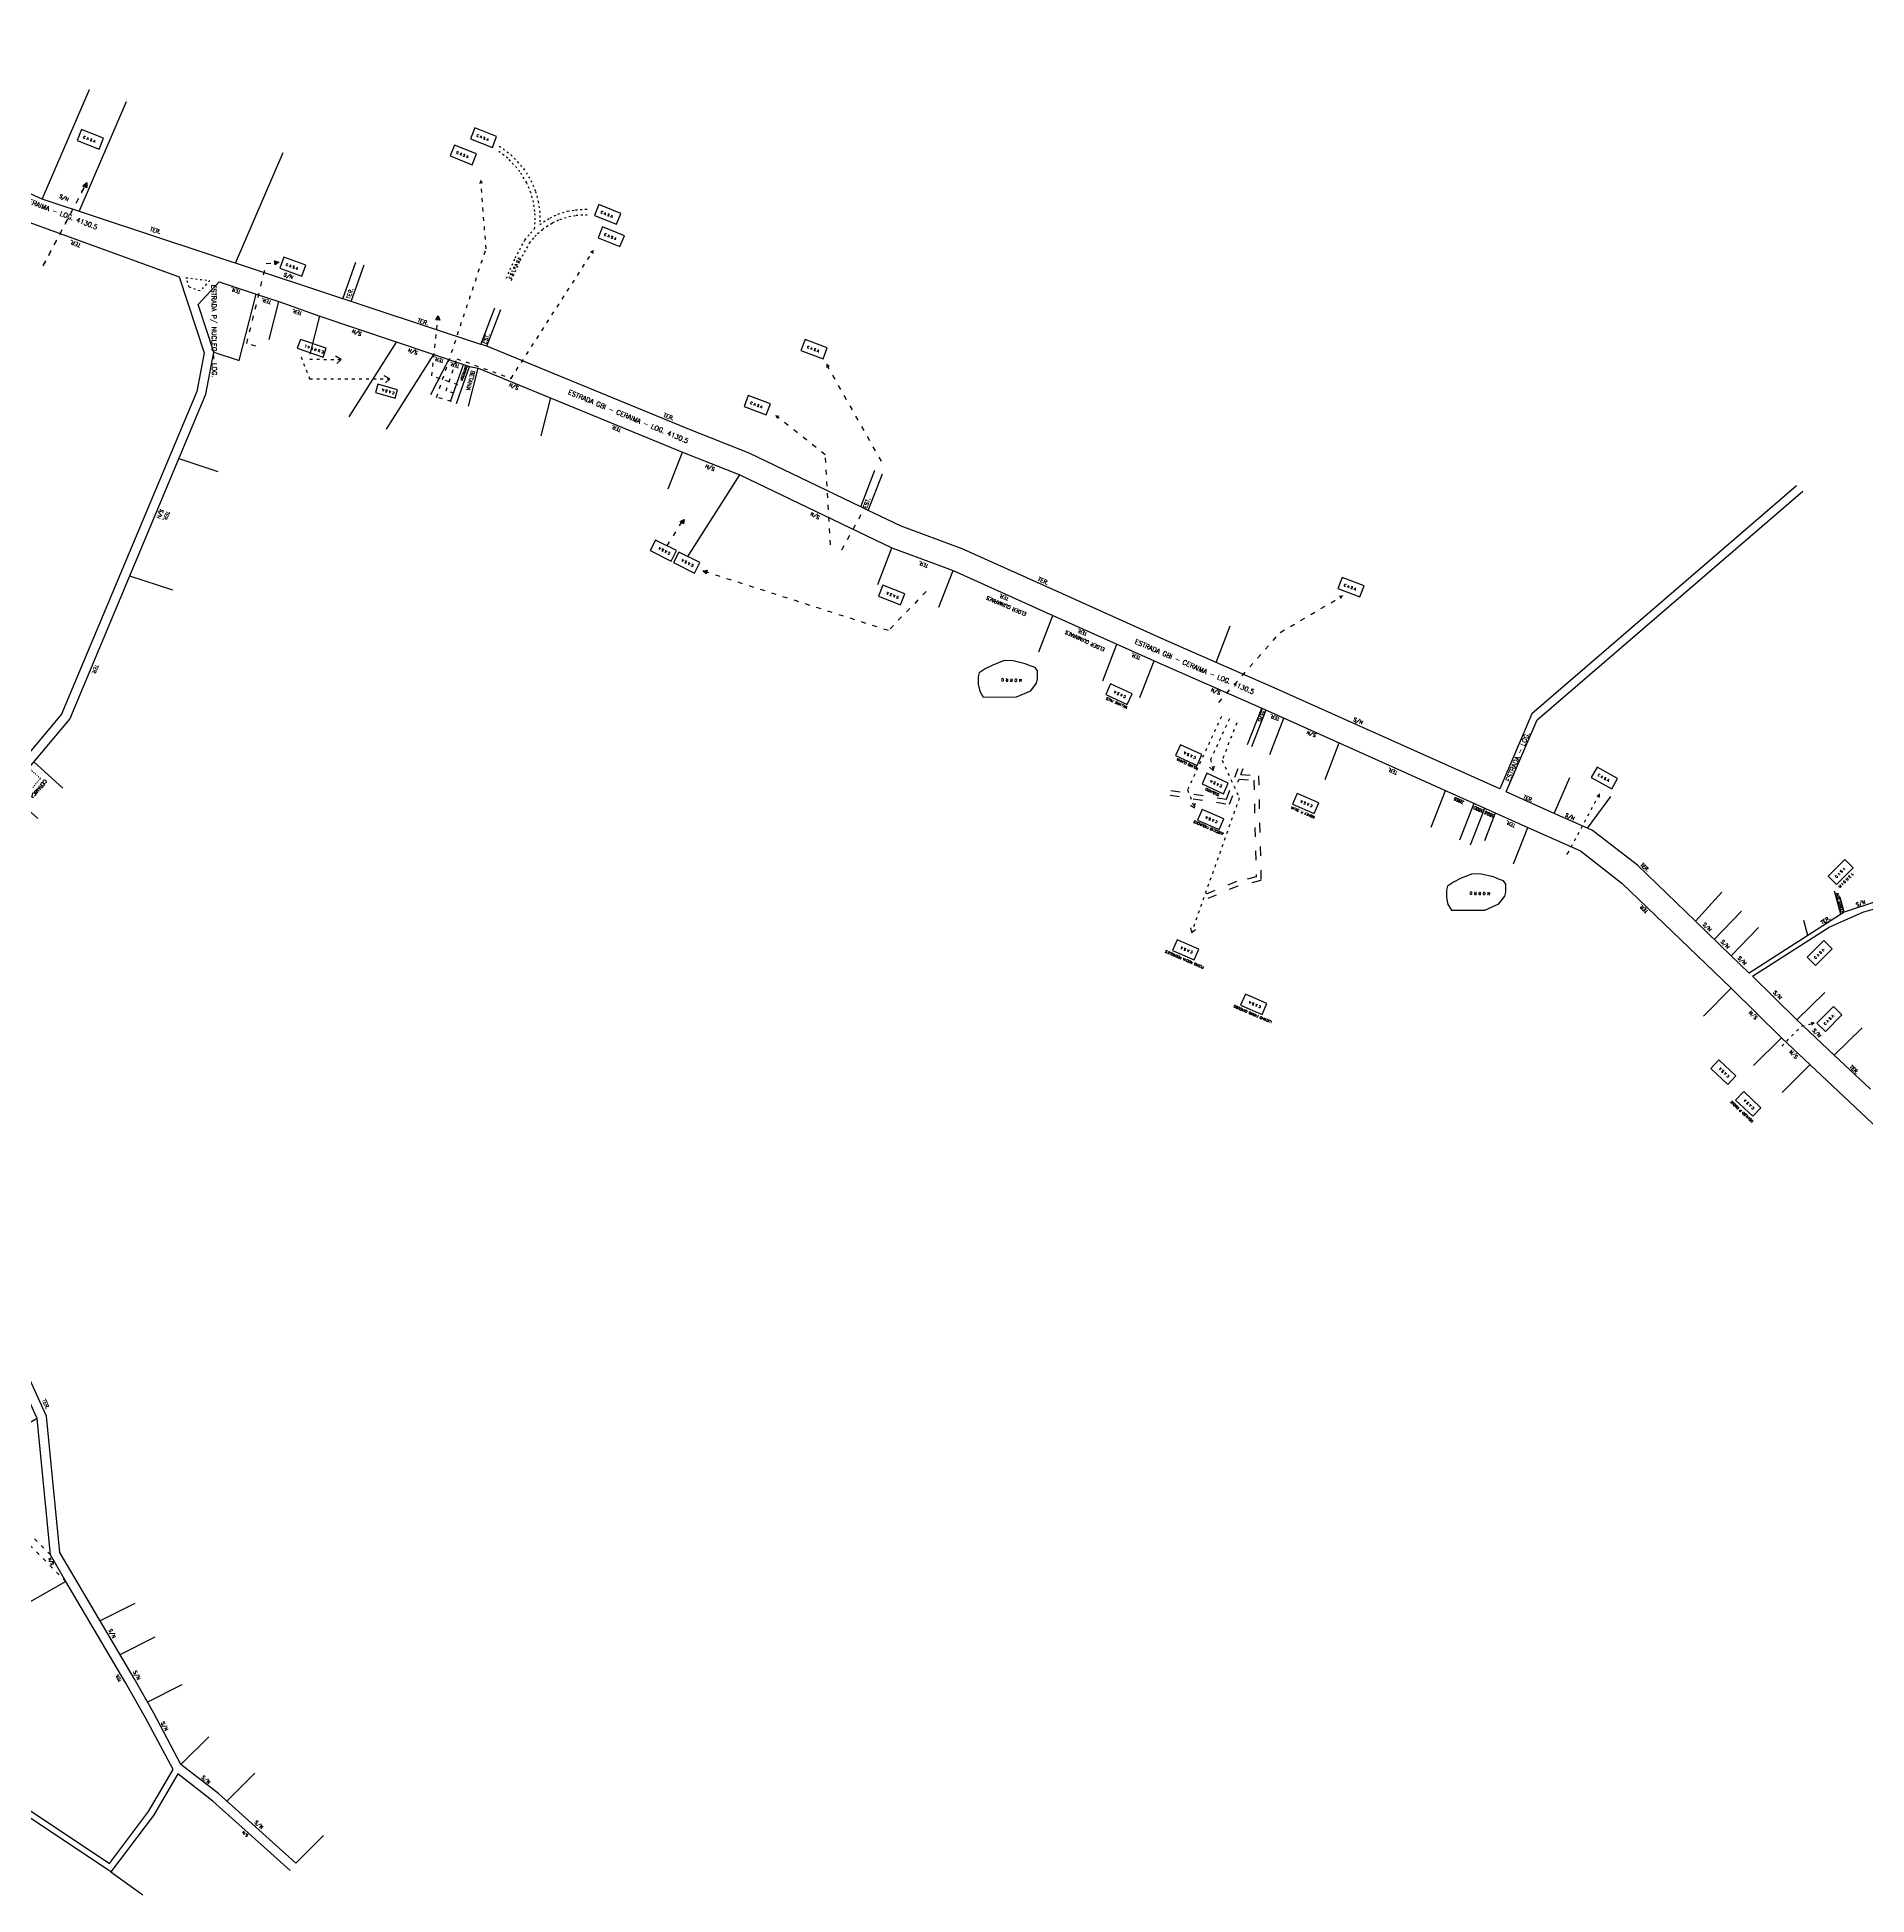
# Model space of a CAD drawing. Extents: x 714896 to 749292, y 8417558 to 8447149.
# Drawn here: x 743645 to 745976, y 8420990 to 8423356 of the extents above; entities that cross this region are included whole.
import ezdxf

# ---------------------------------------------------------------- set-up
doc = ezdxf.new("R2010")
doc.units = 0
doc.header["$MEASUREMENT"] = 0
doc.linetypes.add('ACAD_ISO03W100', pattern=[30, 12, -18])
for name, color, linetype in [('LOTE', 7, 'CONTINUOUS'), ('NUM-PORTA', 7, 'CONTINUOUS'), ('QUADRA', 6, 'CONTINUOUS'), ('REFERENCIA', 7, 'CONTINUOUS'), ('TEXTO', 7, 'CONTINUOUS'), ('TEXTODERUA', 3, 'CONTINUOUS')]:
    doc.layers.add(name, color=color, linetype=linetype)
doc.styles.add('ROMANS', font='ROMANS.SHX', dxfattribs={"height": 1.5})
doc.styles.add('ROMANS3-5', font='romans.shx', dxfattribs={"height": 3.5})

msp = doc.modelspace()

# ---------------------------------------------------------------- hatches: boundary and pattern name
at = {"layer": 'TEXTO'}
for points in [[(743708, 8423170.2), (743703.4, 8423166.8), (743707.9, 8423164.4)], [(743708.5, 8423171.3), (743703.9, 8423167.9), (743708.4, 8423165.5)], [(744210.1, 8423175.3), (744208, 8423169.9), (744213.1, 8423170.4)], [(743952.9, 8423069.7), (743947.4, 8423071.4), (743948.2, 8423066.4)], [(744354.2, 8423085.9), (744349.2, 8423083), (744353.5, 8423080.2)], [(744155.8, 8423001.4), (744152.9, 8422996.5), (744158, 8422996.1)], [(744650.3, 8422940.9), (744650.6, 8422935.2), (744655.1, 8422937.7)], [(744584.9, 8422875), (744587.8, 8422870), (744590.6, 8422874.3)], [(744469.2, 8422742.2), (744464.2, 8422739.5), (744468.3, 8422736.5)], [(744493.1, 8422676.7), (744497.2, 8422672.8), (744498.7, 8422677.7)], [(745309, 8422645.5), (745303.3, 8422645), (745305.9, 8422640.7)], [(745635.8, 8422393.5), (745631.3, 8422389.9), (745635.9, 8422387.7)], [(745910.1, 8422101.2), (745904.6, 8422102.5), (745905.7, 8422097.5)]]:
    msp.add_hatch(color=256, dxfattribs=at).paths.add_polyline_path(points)

# ---------------------------------------------------------------- linework, layer by layer
at = {"layer": 'LOTE', "color": 7}
for points in [[(743651.5, 8423150.2), (743711.8, 8423290)], [(743698.5, 8423134.6), (743758.8, 8423274.4)], [(743897.8, 8423068.5), (743958.6, 8423209.4)], [(744034.6, 8423023.1), (744051.1, 8423069.9)], [(744045.1, 8423019.7), (744061.4, 8423066.5)], [(743902.5, 8422944.7), (743924, 8423029)], [(743940.7, 8422971.5), (743953, 8423020)], [(743992.7, 8422952.5), (744005, 8423001)], [(744210.1, 8422964.9), (744228, 8423011.6)], [(744217.9, 8422963), (744235.8, 8423009.6)], [(744042.5, 8422872.9), (744103, 8422968.2)], [(743870.1, 8422955.3), (743902.5, 8422944.7)], [(744032.4, 8422946), (744025.1, 8422950.2)], [(744032.4, 8422946), (744026.9, 8422941)], [(744089.9, 8422857), (744150.4, 8422952.3)], [(744146.4, 8422901.5), (744169.3, 8422945.9)], [(744094.4, 8422921.1), (744087, 8422925.3)], [(744094.4, 8422921.1), (744088.8, 8422916.1)], [(744171.6, 8422892.5), (744188.3, 8422939.6)], [(744179.3, 8422889.9), (744196, 8422937)], [(744194.7, 8422886.5), (744207, 8422935)], [(744287.1, 8422848.5), (744299.5, 8422896.9)], [(744448.9, 8422781.4), (744467, 8422828)], [(743825.5, 8422819.7), (743875.4, 8422803.4)], [(744694.2, 8422758.4), (744712.1, 8422805)], [(744474, 8422694.8), (744540, 8422799)], [(744703.8, 8422753.7), (744721.8, 8422800.4)], [(744715.9, 8422659.4), (744734, 8422706)], [(743762.8, 8422670.2), (743817.4, 8422652.4)], [(744793.9, 8422630.4), (744812, 8422677)], [(744920.9, 8422573.4), (744939, 8422620)], [(744920.9, 8422573.4), (744939, 8422620)], [(745147, 8422560.1), (745164.9, 8422606.8)], [(745002.5, 8422536.7), (745020.6, 8422583.3)], [(745049.9, 8422515.4), (745068, 8422562)], [(745186.9, 8422455.4), (745205, 8422502)], [(745192.4, 8422452.9), (745210.5, 8422499.5)], [(745215.3, 8422442.7), (745233.4, 8422489.3)], [(745285.7, 8422411.1), (745303.7, 8422457.7)], [(745577.8, 8422367.7), (745597.5, 8422413.7)], [(745421, 8422350.4), (745439.1, 8422397.1)], [(745457.5, 8422334.1), (745475.6, 8422380.7)], [(745619.9, 8422348.9), (745649.6, 8422389.2)], [(745471.2, 8422327.9), (745489.3, 8422374.5)], [(745489.3, 8422333.3), (745502.9, 8422368.4)], [(745525.9, 8422303.4), (745544, 8422350)], [(745757.6, 8422230.5), (745791.3, 8422267.4)], [(745942.8, 8422239.3), (745934.9, 8422268.8)], [(745947.1, 8422242), (745941.9, 8422261.3)], [(745781.6, 8422207.3), (745816.3, 8422243.3)], [(745803.2, 8422186.5), (745837.9, 8422222.4)], [(745900.7, 8422212.3), (745895.6, 8422231.6)], [(745767.7, 8422109.6), (745803, 8422145)], [(745886.7, 8422104.7), (745922.5, 8422139.6)], [(745934.3, 8422059.9), (745970.1, 8422094.8)], [(745831.7, 8422046.6), (745867, 8422082)], [(745868.1, 8422012.3), (745903.4, 8422047.7)]]:
    msp.add_lwpolyline(points, dxfattribs=at)
for points in [[(743696, 8423224.7), (743723.9, 8423213.7), (743729.4, 8423227.7), (743701.5, 8423238.7), (743696, 8423224.7)], [(744197, 8423227), (744224.9, 8423215.9), (744230.4, 8423229.8), (744202.6, 8423241), (744197, 8423227)], [(744171.3, 8423205.2), (744199.1, 8423194), (744204.7, 8423207.9), (744176.9, 8423219.1), (744171.3, 8423205.2)], [(744355.1, 8423129.2), (744383, 8423118.1), (744388.6, 8423132), (744360.7, 8423143.2), (744355.1, 8423129.2)], [(744359.7, 8423100.9), (744387.5, 8423089.7), (744393.1, 8423103.6), (744365.3, 8423114.8), (744359.7, 8423100.9)], [(743954.1, 8423062.2), (743982.3, 8423051.9), (743987.5, 8423066), (743959.3, 8423076.3), (743954.1, 8423062.2)], [(744013.1, 8422960.5), (743980.6, 8422971.6), (743976.2, 8422960.3), (744009.2, 8422949), (744013.1, 8422960.5)], [(744618.1, 8422957.2), (744646.2, 8422946.6), (744651.5, 8422960.6), (744623.4, 8422971.2), (744618.1, 8422957.2)], [(744104, 8422907.1), (744079.1, 8422914.5), (744076, 8422903.9), (744100.9, 8422896.5)], [(744545.7, 8422886.1), (744573.8, 8422875.5), (744579.1, 8422889.5), (744551, 8422900.1), (744545.7, 8422886.1)], [(744459.6, 8422702.6), (744432.8, 8422716), (744426.1, 8422702.6), (744452.9, 8422689.2), (744459.6, 8422702.6)], [(744489.1, 8422687.2), (744462.3, 8422700.7), (744455.6, 8422687.3), (744482.4, 8422673.8), (744489.1, 8422687.2)], [(745302.1, 8422654.1), (745330.1, 8422643.5), (745335.4, 8422657.5), (745307.4, 8422668.1), (745302.1, 8422654.1)], [(744750.3, 8422647.4), (744722.3, 8422658.3), (744716.9, 8422644.3), (744744.8, 8422633.4), (744750.3, 8422647.4)], [(745039.9, 8422520.3), (745012.6, 8422532.8), (745006.3, 8422519.2), (745033.6, 8422506.7), (745039.9, 8422520.3)], [(745128.9, 8422442.7), (745101.7, 8422455.2), (745095.4, 8422441.6), (745122.6, 8422429), (745128.9, 8422442.7)], [(745624.8, 8422413.7), (745651, 8422399), (745658.3, 8422412.1), (745632.2, 8422426.7), (745624.8, 8422413.7)], [(745162.5, 8422406.4), (745135.3, 8422419), (745129, 8422405.4), (745156.3, 8422392.8), (745162.5, 8422406.4)], [(745277.7, 8422381.4), (745250.1, 8422393.3), (745244.2, 8422379.5), (745271.7, 8422367.6), (745277.7, 8422381.4)], [(745156.6, 8422361), (745129, 8422372.9), (745123.1, 8422359.1), (745150.7, 8422347.2), (745156.6, 8422361)], [(745937.3, 8422277.3), (745958.4, 8422298.6), (745947.8, 8422309.2), (745926.7, 8422287.9), (745937.3, 8422277.3)], [(745125, 8422195), (745097.4, 8422206.9), (745091.5, 8422193.1), (745119.1, 8422181.2), (745125, 8422195)], [(745910.7, 8422174), (745931.9, 8422195.3), (745921.2, 8422205.9), (745900.1, 8422184.6), (745910.7, 8422174)], [(745211.7, 8422125.5), (745184.2, 8422137.4), (745178.2, 8422123.6), (745205.8, 8422111.7), (745211.7, 8422125.5)], [(745923.1, 8422089.9), (745944.2, 8422111.3), (745933.5, 8422121.8), (745912.4, 8422100.5), (745923.1, 8422089.9)], [(745809.2, 8422033.6), (745787.3, 8422054.1), (745777, 8422043.1), (745799, 8422022.6), (745809.2, 8422033.6)], [(745841, 8421993), (745819.1, 8422013.5), (745808.8, 8422002.5), (745830.8, 8421982), (745841, 8421993)]]:
    msp.add_lwpolyline(points, close=True, dxfattribs=at)
at = {"layer": 'LOTE', "color": 7, "linetype": 'ACAD_ISO03W100', "ltscale": 0.2}
for points in [[(744242.8, 8423049.5), (744254, 8423075.2), (744266.5, 8423098.1), (744273.6, 8423107), (744277.8, 8423111.3), (744278.8, 8423112.2), (744279.6, 8423123.6), (744279.1, 8423134.6), (744277.4, 8423146.1), (744274.1, 8423158.2), (744268.7, 8423171.1), (744260, 8423185.4), (744244.6, 8423202.3), (744230.3, 8423212.9)], [(744233.8, 8423217.7), (744248.6, 8423206.8), (744264.8, 8423189), (744274, 8423173.8), (744279.8, 8423160.1), (744283.3, 8423147.3), (744285.1, 8423135.2), (744285.6, 8423123.5), (744285.2, 8423117.7), (744290, 8423121.2), (744298.4, 8423126.3), (744308.5, 8423131), (744320.7, 8423134.8), (744330.8, 8423136.6), (744343.4, 8423137.3), (744349, 8423137.1)], [(744249.2, 8423046.7), (744260.3, 8423072.1), (744272.3, 8423094.2), (744278.9, 8423102.4), (744282.6, 8423106.2), (744288.6, 8423111.6), (744293.8, 8423115.4), (744301.7, 8423120.1), (744311, 8423124.4), (744322.4, 8423128), (744331.6, 8423129.7), (744343.4, 8423130.3), (744348.6, 8423130.1)]]:
    msp.add_lwpolyline(points, dxfattribs=at)
at = {"layer": 'LOTE', "color": 7, "linetype": 'ACAD_ISO03W100', "ltscale": 0.5}
for points in [[(743652.8, 8423065.2), (743705.6, 8423165.7)], [(743653.2, 8423066.4), (743706.1, 8423166.8)], [(743923.4, 8422962.7), (743912.2, 8422966.4), (743936.9, 8423068.1), (743947.8, 8423068.9)], [(744720.6, 8422816.4), (744652.7, 8422936.2)], [(744655.7, 8422709.7), (744649, 8422824.7), (744589.2, 8422871.9)], [(744670.2, 8422703.7), (744699, 8422756.1)], [(744447.6, 8422708.6), (744466, 8422738.2)], [(744777.6, 8422650.4), (744729.4, 8422600.7), (744497.9, 8422675)], [(745150.3, 8422509.2), (745228.7, 8422598.4), (745304.3, 8422642.5)]]:
    msp.add_lwpolyline(points, dxfattribs=at)
at = {"layer": 'LOTE', "color": 7, "linetype": 'ACAD_ISO03W100', "ltscale": 0.4}
for points in [[(744173, 8422892.5), (744153.9, 8422897.7), (744216.9, 8423086.7), (744210.5, 8423171.2)], [(744176.3, 8422902.9), (744166, 8422905.8), (744179.8, 8422946.9), (744248.9, 8422921.9), (744351.4, 8423081.2)], [(744181.1, 8422913.7), (744147.7, 8422925.1), (744155.5, 8422997.2)]]:
    msp.add_lwpolyline(points, dxfattribs=at)
at = {"layer": 'LOTE', "color": 7, "linetype": 'ACAD_ISO03W100', "ltscale": 0.2}
msp.add_lwpolyline([(743838.7, 8423038), (743834.7, 8423050.1), (743864.8, 8423046.5), (743852.5, 8423033.2)], close=True, dxfattribs=at)
at = {"layer": 'LOTE', "color": 7, "linetype": 'ACAD_ISO03W100', "ltscale": 0.3}
for points in [[(743981.3, 8422949.4), (743992.1, 8422921.1), (744094.4, 8422921.1)], [(743992.2, 8422946.2), (744032.4, 8422946)], [(745593.9, 8422315.6), (745595.2, 8422317), (745633.5, 8422388.9)], [(745867.5, 8422071.3), (745892.7, 8422096.9), (745905.5, 8422100.1)]]:
    msp.add_lwpolyline(points, dxfattribs=at)
at = {"layer": 'LOTE', "color": 5, "linetype": 'ACAD_ISO03W100', "ltscale": 0.3}
msp.add_lwpolyline([(745153.7, 8422491.1), (745110.5, 8422397.9), (745119.4, 8422374.8)], dxfattribs=at)
at = {"layer": 'LOTE', "color": 1, "linetype": 'ACAD_ISO03W100', "ltscale": 0.3}
msp.add_lwpolyline([(745173.2, 8422483.1), (745154.5, 8422435.5), (745176.5, 8422387.7), (745115.5, 8422216.1)], dxfattribs=at)
at = {"layer": 'LOTE', "color": 3, "linetype": 'ACAD_ISO03W100', "ltscale": 0.3}
msp.add_lwpolyline([(745163.9, 8422488.2), (745139.9, 8422436.4), (745143.2, 8422422.5)], dxfattribs=at)
at = {"layer": 'LOTE', "linetype": 'ACAD_ISO03W100', "ltscale": 0.09}
for points in [[(743634.4, 8422425.7), (743649.2, 8422412.3)], [(743639.6, 8422400.8), (743649.2, 8422412.3)]]:
    msp.add_lwpolyline(points, dxfattribs=at)
at = {"layer": 'LOTE'}
for points in [[(743640.8, 8422433.4), (743677.9, 8422399.8)], [(743608.7, 8422395), (743645.8, 8422361.5)], [(743645.2, 8421596.9), (743575.2, 8421556.9)], [(743681.6, 8421389.7), (743611.6, 8421349.7)], [(743725, 8421339.6), (743769.7, 8421362)], [(743750.6, 8421296.6), (743795.3, 8421319)], [(743785.3, 8421235.8), (743829.9, 8421258.2)], [(743828.1, 8421156.6), (743863.7, 8421191.7)], [(743886.8, 8421109.9), (743922.2, 8421145.2)], [(743974.5, 8421030.9), (744009.9, 8421066.2)], [(743738.9, 8421019.6), (743779.5, 8420990.4)]]:
    msp.add_lwpolyline(points, dxfattribs=at)
at = {"layer": 'LOTE', "color": 7, "linetype": 'ACAD_ISO03W100'}
for points in [[(745089.1, 8422396.9), (745160, 8422386), (745176.1, 8422427.4)], [(745178.5, 8422417.2), (745181.5, 8422425)], [(745088.2, 8422391), (745163.9, 8422379.4), (745176.2, 8422411.3)], [(745176.2, 8422411.3), (745195, 8422410), (745198, 8422287), (745173, 8422281), (745134, 8422265)], [(745178.5, 8422417.2), (745200.9, 8422415.6), (745204.1, 8422282.3), (745174.8, 8422275.3), (745136.3, 8422259.4)]]:
    msp.add_lwpolyline(points, dxfattribs=at)
at = {"layer": 'LOTE', "color": 3}
for points in [[(745138.6, 8422426.7), (745143.2, 8422422.5)], [(745143.2, 8422422.5), (745145, 8422428.5)]]:
    msp.add_lwpolyline(points, dxfattribs=at)
at = {"layer": 'LOTE', "color": 5}
for points in [[(745114.2, 8422378.2), (745119.4, 8422374.8)], [(745119.4, 8422374.8), (745120.3, 8422381)]]:
    msp.add_lwpolyline(points, dxfattribs=at)
at = {"layer": 'LOTE', "color": 1}
for points in [[(745114.3, 8422222.2), (745115.5, 8422216.1)], [(745115.5, 8422216.1), (745120.5, 8422219.8)]]:
    msp.add_lwpolyline(points, dxfattribs=at)
at = {"layer": 'LOTE', "linetype": 'ACAD_ISO03W100', "ltscale": 0.4}
for points in [[(743662.1, 8421423.3), (743580.2, 8421505.5), (743587.2, 8421512.6)], [(743681.6, 8421389.7), (743573.1, 8421498.5), (743566, 8421491.4)]]:
    msp.add_lwpolyline(points, dxfattribs=at)
at = {"layer": 'QUADRA', "color": 6}
for points in [[(745886.5, 8422784.8), (745549.2, 8422494.5), (745508.3, 8422398.9), (745217.2, 8422529.4), (745147, 8422560.1), (745080.2, 8422589.4), (744951.3, 8422647.4), (744823.4, 8422704.8), (744745.7, 8422733.6), (744703.8, 8422753.7), (744694.2, 8422758.4), (744552, 8422826.5), (744478.2, 8422855.8), (744217.9, 8422963), (744215.5, 8422963.9), (744210.1, 8422964.9), (743651.5, 8423150.2), (743622.5, 8423163.2), (743525.5, 8423220.2), (743525.5, 8423220.2), (743604.1, 8423356.5)], [(743588.7, 8423137.2), (743825.9, 8423051.2), (743857.8, 8422954.5), (743848.3, 8422905.3), (743676.1, 8422494.2), (743600.5, 8422403.9)], [(743608.7, 8422395), (743686.5, 8422487.9), (743859.8, 8422901.8), (743870.1, 8422955.3), (743850.1, 8423015.9), (743877, 8423045), (743924, 8423029), (743953, 8423020), (744005, 8423001), (744196, 8422937), (744207, 8422935), (744467, 8422828), (744540, 8422799), (744734, 8422706), (744812, 8422677), (744939, 8422620), (745068, 8422562), (745205, 8422502), (745544, 8422350), (745611, 8422320), (745664, 8422279), (745803, 8422145), (745867, 8422082), (746236, 8421735)], [(743877, 8423045), (743924, 8423029), (743953, 8423020), (744005, 8423001), (744196, 8422937), (744207, 8422935), (744467, 8422828), (744540, 8422799)], [(745992, 8422257), (745947, 8422242), (745826, 8422164.4), (745803.2, 8422186.5), (745757.6, 8422230.5), (745683.6, 8422301.7), (745626.5, 8422345.9), (745619.9, 8422348.9), (745577.8, 8422367.7), (745516.6, 8422395.2), (745556, 8422487.1), (745894.4, 8422778.4)], [(745980.5, 8422016.5), (745934.3, 8422059.9), (745886.7, 8422104.7), (745830.1, 8422160.4), (745928, 8422223), (745971, 8422242), (746149, 8422294)], [(743967.2, 8421021.4), (743967.2, 8421021.4), (743868.9, 8421109.9), (743824.1, 8421144.6), (743793.2, 8421091.6), (743738.9, 8421019.6), (743255.9, 8421341.6), (743234.3, 8421355), (743178.5, 8421404.9), (743072.3, 8421490.1), (743044.6, 8421515.8), (742783.1, 8421669.5), (742706.9, 8421711.6), (742556.8, 8421803.7), (742526.4, 8421823.9), (742513, 8421838.2), (742479, 8421823.1), (742430.6, 8421807.5), (742369.3, 8421790.8)], [(743260.1, 8421348.4), (743737.1, 8421030.4), (743786.8, 8421096.4), (743818.1, 8421150), (743783, 8421216), (743758.1, 8421260), (743681.6, 8421389.7), (743662.1, 8421423.3), (743645.2, 8421596.9), (743573.3, 8421754.7)], [(743974.5, 8421030.9), (743876.6, 8421119.1), (743828.1, 8421156.6), (743793.5, 8421222), (743768.5, 8421266), (743673.9, 8421426.3), (743656.9, 8421600.1), (743584.9, 8421758.2)]]:
    msp.add_lwpolyline(points, dxfattribs=at)
at = {"layer": 'REFERENCIA'}
for points in [[(744850.3, 8422516), (744892.5, 8422516.1), (744910.8, 8422524.1), (744918.2, 8422533.8), (744919.3, 8422539), (744919.6, 8422549.4), (744916.4, 8422553.8), (744911.3, 8422555.3), (744903.8, 8422558.4), (744888.2, 8422562.2), (744876.9, 8422562.6), (744862.5, 8422556.8), (744852.8, 8422551.9), (744852.8, 8422551.9), (744845.1, 8422547), (744844, 8422541.8), (744843.7, 8422532.3), (744843.7, 8422532.3), (744843.7, 8422532.3), (744845.8, 8422523.3), (744845.8, 8422523.3), (744850.3, 8422516)], [(745446.9, 8422244.4), (745489.1, 8422244.5), (745507.3, 8422252.5), (745514.7, 8422262.2), (745515.9, 8422267.4), (745516.2, 8422277.8), (745513, 8422282.1), (745507.8, 8422283.7), (745500.3, 8422286.8), (745484.8, 8422290.6), (745473.4, 8422290.9), (745459, 8422285.2), (745449.4, 8422280.3), (745449.4, 8422280.3), (745441.7, 8422275.3), (745440.5, 8422270.2), (745440.3, 8422260.7), (745440.3, 8422260.7), (745440.3, 8422260.7), (745442.3, 8422251.6), (745442.3, 8422251.6), (745446.9, 8422244.4)]]:
    msp.add_lwpolyline(points, dxfattribs=at)
at = {"layer": 'TEXTO'}
for points in [[(743703.4, 8423166.8), (743708, 8423170.2), (743707.9, 8423164.4), (743703.4, 8423166.8)], [(743703.9, 8423167.9), (743708.5, 8423171.3), (743708.4, 8423165.5), (743703.9, 8423167.9)], [(743947.4, 8423071.4), (743952.9, 8423069.7), (743948.2, 8423066.4), (743947.4, 8423071.4)], [(744152.9, 8422996.5), (744155.8, 8423001.4), (744158, 8422996.1), (744152.9, 8422996.5)], [(744464.2, 8422739.5), (744469.2, 8422742.2), (744468.3, 8422736.5), (744464.2, 8422739.5)], [(744497.2, 8422672.8), (744493.1, 8422676.7), (744498.7, 8422677.7), (744497.2, 8422672.8)]]:
    msp.add_lwpolyline(points, close=True, dxfattribs=at)

# ---------------------------------------------------------------- texts
at = {"layer": 'NUM-PORTA', "color": 7, "style": 'ROMANS3-5'}
for s, height, rotation, p in [('S/N', 4.5, 334.9036, (743672.8, 8423152.5)), ('S/N', 4.5, 340.5577, (743958.7, 8423052.3)), ('S/N', 4.5, 158.7239, (744058.7, 8422980)), ('S/N', 4.5, 158.7239, (744130.3, 8422955.9)), ('S/N', 4.5, 151.1976, (744642.4, 8422746)), ('S/N', 4.5, 158.4917, (745152.9, 8422523)), ('3570', 4.5, 248.3679, (745205.5, 8422500.4)), ('TER.', 4.5, 158.4917, (745228.2, 8422489.8)), ('S/N', 4.5, 158.4917, (745275, 8422468.9)), ('S/N', 4.5, 337.4129, (745321.3, 8422485.8)), ('S/N', 4.5, 335.2004, (745591.2, 8422364.2)), ('S/N', 4.5, 19.5059, (745963.1, 8422249.3)), ('S/N', 4.5, 314.369, (745766.7, 8422226.1)), ('S/N', 4.5, 314.369, (745789.6, 8422204)), ('S/N', 4.5, 314.369, (745811.2, 8422183.2)), ('S/N', 4.5, 314.369, (745856.2, 8422139.5)), ('S/N', 4.5, 135.2745, (745837.1, 8422108)), ('S/N', 4.5, 314.369, (745906.3, 8422091.1)), ('S/N', 4.5, 135.2745, (745888.6, 8422058.1)), ('S/N', 3.5, 117.4582, (743666.5, 8421411.6))]:
    msp.add_text(s, height=height, rotation=rotation, dxfattribs=at).set_placement(p)
at = {"layer": 'NUM-PORTA', "style": 'ROMANS3-5'}
for s, height, rotation, p in [('S/N', 4.5, 156.6822, (744258.9, 8422911.3)), ('S/N', 4.5, 156.6822, (744508.8, 8422807.8)), ('S/N', 4.5, 246.2829, (743802.2, 8422755.7)), ('TER.', 4.5, 246.2829, (743809.9, 8422753.2)), ('TER.', 4.5, 246.2829, (743719.2, 8422557.6)), ('CERAMICA', 4.5, 230.4859, (743654.4, 8422411.5)), ('3866', 4, 155.3562, (745463.4, 8422383)), ('3880', 4, 155.3562, (745488.4, 8422371.7)), ('3896', 4, 155.3562, (745502.3, 8422365.5)), ('S/N', 4.5, 296.6029, (743736, 8421327.7)), ('S/N', 4.5, 296.6029, (743767.3, 8421274.7)), ('S/N', 4.5, 296.6029, (743802.6, 8421209.6)), ('S/N', 4.5, 317.5565, (743854, 8421139.6)), ('S/N', 4.5, 317.9364, (743921.5, 8421082.1)), ('S/N', 3, 138.2501, (743914.2, 8421066.3))]:
    msp.add_text(s, height=height, rotation=rotation, dxfattribs=at).set_placement(p)
at = {"layer": 'TEXTO', "style": 'ROMANS3-5'}
for s, height, rotation, p in [('C A S A ', 3, 338.4895, (743703.5, 8423228.1)), ('C A S A ', 3, 338.1281, (744204.5, 8423230.3)), ('C A S A ', 3, 338.1281, (744178.8, 8423208.4)), ('C A S A ', 3, 338.1281, (744362.6, 8423132.5)), ('TER.', 5, 341.2624, (743788.3, 8423110.1)), ('TER.', 5, 160.0346, (743700.9, 8423093.4)), ('C A S A ', 3, 338.1281, (744367.2, 8423104.1)), ('C A S A ', 3, 339.8035, (743961.5, 8423065.7)), ('TER.', 4.5, 161.6597, (743904.6, 8423033.8)), ('TER.', 4.5, 162.1573, (743943.6, 8423020.6)), ('TER.', 5, 70.6118, (744043.4, 8423022.4)), ('TER.', 4.5, 162.1573, (743982.7, 8423006.6)), ('TER.', 5, 341.2624, (744129.1, 8422994)), ('EST.', 5, 69.7599, (744217, 8422965)), ('C U R R A L', 3, 161.0782, (744010.5, 8422956.4)), ('TER.', 4.5, 162.1573, (744163.5, 8422945.8)), ('C A S A ', 3, 339.2836, (744625.5, 8422960.6)), ('TER.', 4.5, 162.1573, (744183.4, 8422939.1)), ('CORREDOR', 2.8, 251.2441, (744190.6, 8422938.5)), ('BETANIA', 5, 254.5543, (744198.2, 8422932.2)), ('C A S A ', 3, 163.4495, (744100.4, 8422904.3)), ('TER.', 5, 338.5515, (744442.1, 8422873.3)), ('C A S A ', 3, 339.2836, (744553.2, 8422889.5)), ('TER.', 4.5, 156.6822, (744389.3, 8422857.6)), ('EST.', 5, 68.9184, (744701.6, 8422755.6)), ('C A S A ', 3, 153.3365, (744451.9, 8422699.9)), ('C A S A ', 3, 153.3365, (744481.4, 8422684.6)), ('TER.', 4.5, 157.7918, (744780.8, 8422684.6)), ('TER.', 5, 334.2818, (744919.3, 8422664.7)), ('C A S A ', 3, 158.6254, (744742.8, 8422644)), ('ELDER GUIMARAES', 4.5, 156.6545, (744905.7, 8422623.1)), ('TER.', 4.5, 156.3832, (744883.1, 8422642.8)), ('C A S A ', 3, 339.2836, (745309.5, 8422657.5)), ('ELDER GUIMARAES', 4.5, 155.1159, (745005.5, 8422578)), ('TER.', 4.5, 154.855, (744982.9, 8422598)), ('TER.', 4.5, 154.855, (745051.2, 8422567.2)), ('M O R R O ', 3.5, 178.2244, (744899.5, 8422538.8)), ('C A S A ', 3, 155.2997, (745032.2, 8422517.4)), ('WILLIANE PAES', 3, 155.2997, (745034.1, 8422503.8)), ('OLIVIO CUNHA', 3, 155.2997, (745122.9, 8422426.7)), ('C A S A ', 3, 155.2997, (745121.3, 8422439.8)), ('TER.', 4.5, 155.3562, (745378.5, 8422421)), ('C A S A ', 3, 155.2997, (745154.9, 8422403.6)), ('C A S A ', 3, 330.7576, (745632.7, 8422415.9)), ('SEGUNDO', 3, 155.2997, (745151.3, 8422392.4)), ('DIONEY P. SILVA', 3, 156.7098, (745273.3, 8422363.8)), ('C A S A ', 3, 156.7098, (745270.1, 8422378.3)), ('TER.', 4.5, 335.85, (745537.9, 8422387.3)), ('JUSCELIO FAGUNDES', 3, 156.7098, (745157, 8422342.5)), ('C A S A ', 3, 156.7098, (745149, 8422357.9)), ('TER.', 4.5, 155.3562, (745528.8, 8422353.7)), ('TER.', 4.5, 316.1164, (745687.1, 8422301.8)), ('C A S A ', 3, 45.2937, (745937.2, 8422285.5)), ('M I G U E L', 3, 45.2937, (745941.8, 8422272.7)), ('M O R R O ', 3.5, 178.2244, (745496.1, 8422267.2)), ('CORREDOR', 3.5, 105.5046, (745946.3, 8422242.5)), ('TER.', 4.5, 135.2745, (745697.5, 8422243.6)), ('PEDRO ROCHA RODRIGUES', 3, 156.7098, (745131.8, 8422172.5)), ('C A S A ', 3, 156.7098, (745117.4, 8422191.9)), ('C A S A ', 3, 45.2937, (745910.7, 8422182.2)), ('LUCIANO FARIAS CARDOSO', 3, 156.7098, (745218.5, 8422103)), ('C A S A ', 3, 156.7098, (745204.2, 8422122.4)), ('C A S A ', 3, 45.2937, (745923, 8422098.1)), ('TER.', 4.5, 315.3181, (745953.7, 8422044.3)), ('C A S A ', 3, 137.0102, (745801, 8422033.3)), ('OSVALDO P DUQUE', 3, 137.0102, (745831.6, 8421976)), ('C A S A ', 3, 137.0102, (745832.8, 8421992.7)), ('TER.', 4.5, 293.7327, (743651.5, 8421620.4))]:
    msp.add_text(s, height=height, rotation=rotation, dxfattribs=at).set_placement(p)
at = {"layer": 'TEXTO', "linetype": 'BYBLOCK', "style": 'ROMANS3-5'}
msp.add_text('E S T R A D A', height=3, rotation=65.6048, dxfattribs=at).set_placement((744248.4, 8423048.4))
at = {"layer": 'TEXTO', "color": 7, "style": 'ROMANS3-5'}
for height, rotation, p in [(4.5, 32.3002, (745919.1, 8422226.3)), (3.5, 117.4582, (743752.5, 8421263.3))]:
    msp.add_text('TER.', height=height, rotation=rotation, dxfattribs=at).set_placement(p)
at = {"layer": 'TEXTODERUA', "style": 'ROMANS'}
for s, rotation, p in [('ESTRADA GBI - CERAIMA - LOG. 4130.5', 338.8219, (743567, 8423170.7)), ('ESTRADA P/ NUCLEO - LOG. ', 270.3176, (743867.2, 8423041.3)), ('ESTRADA GBI - CERAIMA - LOG. 4130.5', 337.509, (744321, 8422902)), ('ESTRADA GBI - CERAIMA - LOG. 4130.5', 336.7269, (745042.7, 8422584.4)), ('ESTRADA - LOG. ', 67.5543, (745521, 8422407.6))]:
    msp.add_text(s, height=6, rotation=rotation, dxfattribs=at).set_placement(p)

doc.saveas('drawing.dxf')
